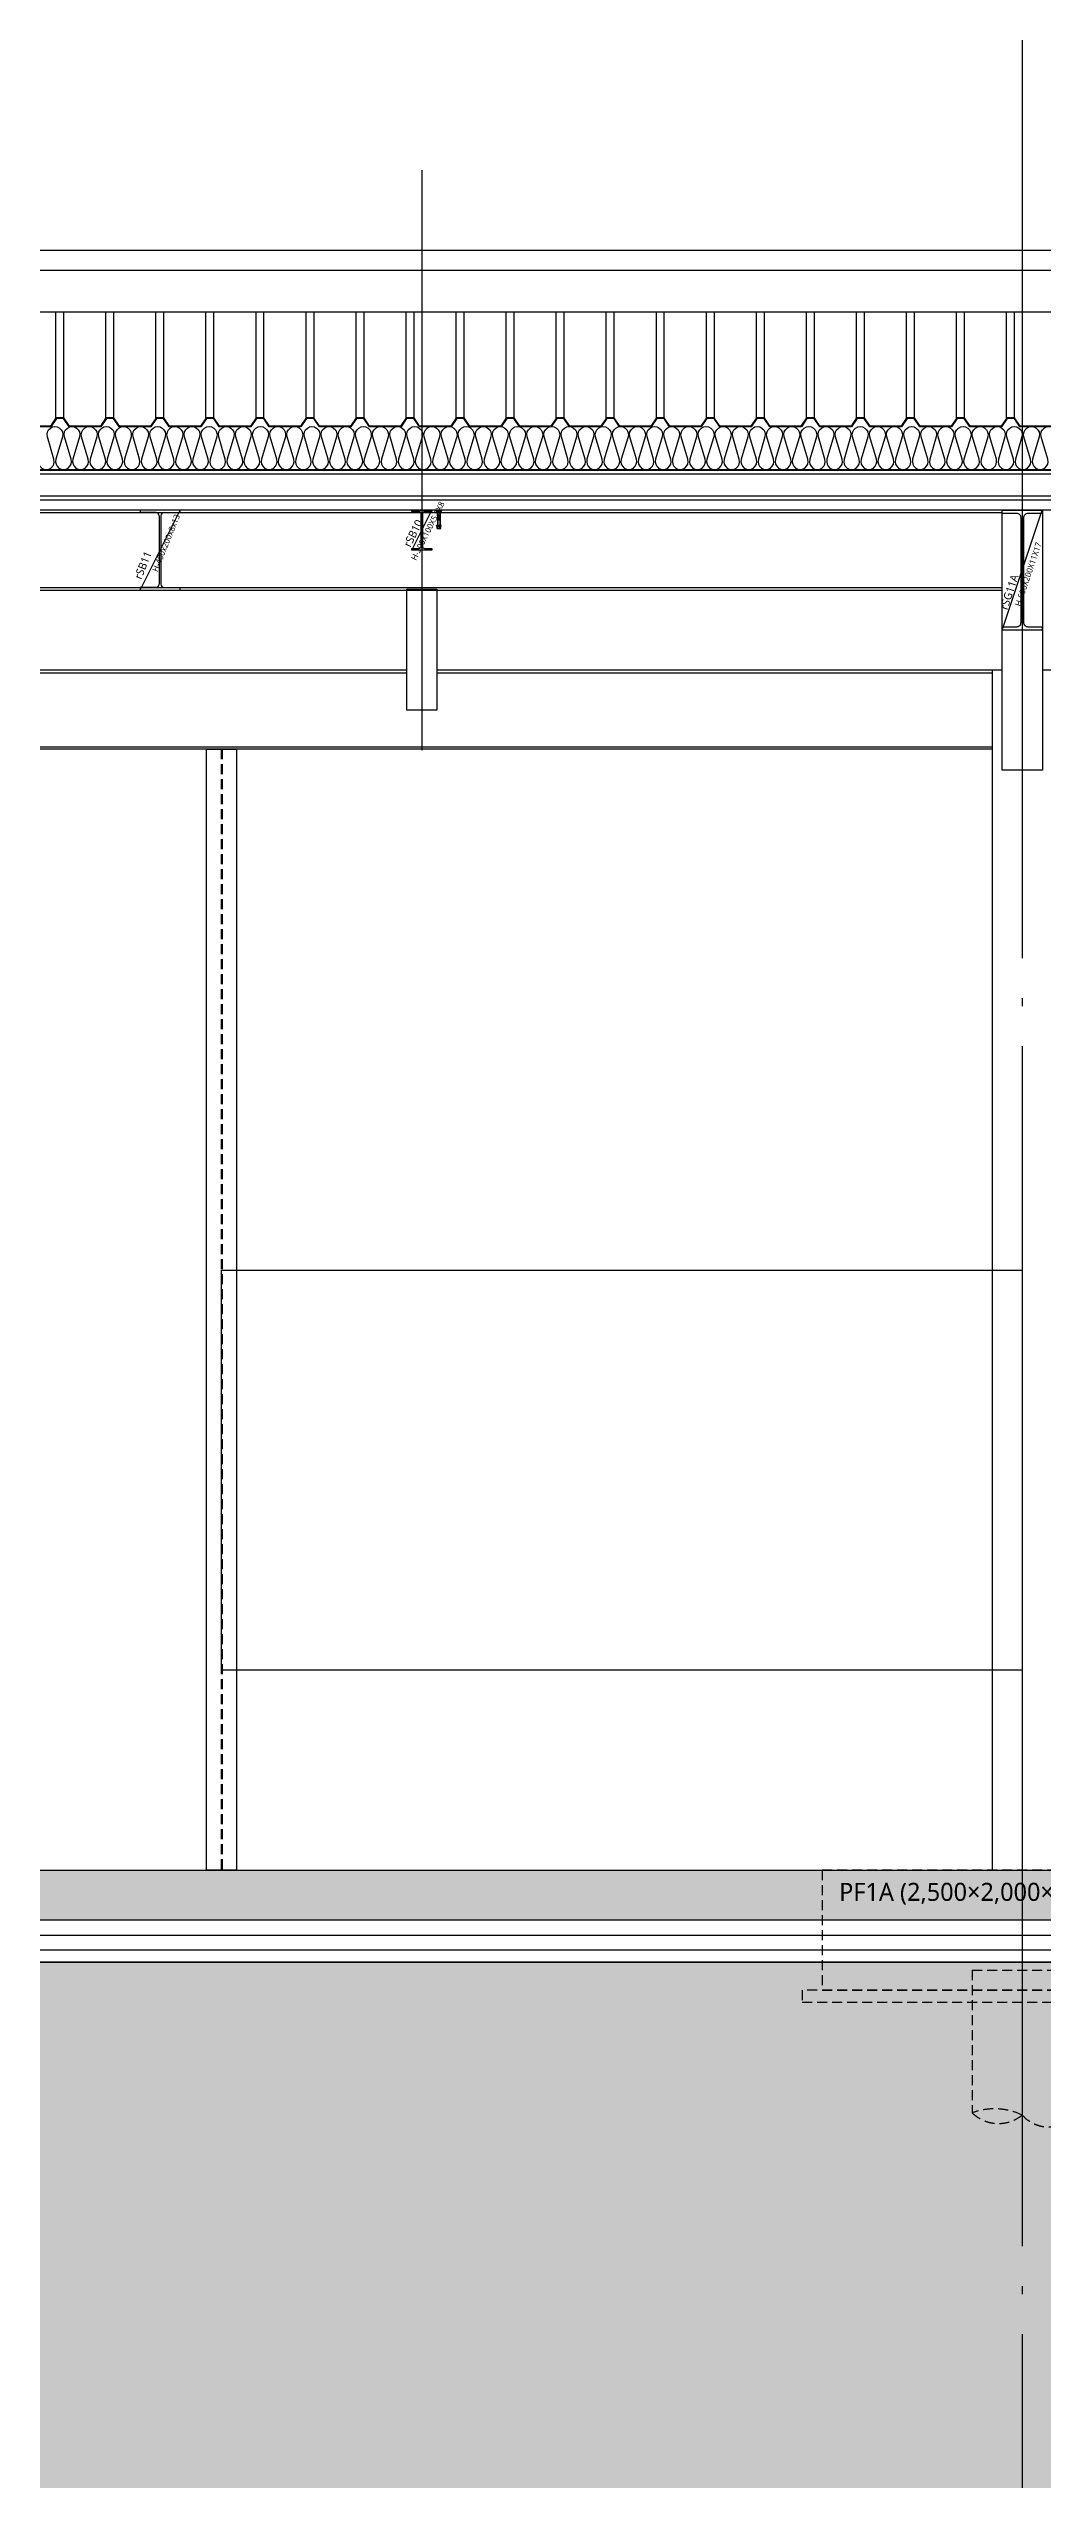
# Model space of a CAD drawing. Header units: millimetres. Extents: x 0 to 672800, y 0 to 118800.
# Drawn here: x 60386 to 65350, y 68949 to 81102 of the extents above; entities that cross this region are included whole.
import ezdxf
from ezdxf.enums import TextEntityAlignment as Align

# ---------------------------------------------------------------- set-up
doc = ezdxf.new("R2010")
doc.units = ezdxf.units.MM
doc.header["$LTSCALE"] = 200
for name, pattern in [('CEN-GAUN', [32.2, 30, -1, 0.2, -1]), ('CONTINOUS', [0]), ('HIDDEN', [0.375, 0.25, -0.125])]:
    doc.linetypes.add(name, pattern=pattern)
doc.layers.get('DEFPOINTS').update_dxf_attribs({"color": 137})
for name, color, linetype in [('0-S-col', 4, 'Continuous'), ('01단열재', 252, 'Continuous'), ('09GIRDER', 2, 'Continuous'), ('0파일', 251, 'HIDDEN'), ('5기초', 5, 'HIDDEN'), ('5기초버림콘크리트', 251, 'HIDDEN'), ('5버림콘크리트', 5, 'CONTINOUS'), ('7', 7, 'Continuous'), ('8', 8, 'Continuous'), ('A-CON', 2, 'Continuous'), ('AA-CEXM-SYST', 13, 'Continuous'), ('CEN', 1, 'CEN-GAUN'), ('ELE-8', 8, 'Continuous'), ('ELE-STL', 252, 'Continuous'), ('HAT-253', 253, 'Continuous'), ('HAT-254', 254, 'Continuous'), ('Insul', 252, 'Continuous'), ('LADDER-6', 6, 'Continuous'), ('PANEL', 6, 'Continuous'), ('S-253', 252, 'Continuous'), ('SEC-PANEL', 6, 'Continuous'), ('SOL-253', 253, 'Continuous')]:
    doc.layers.add(name, color=color, linetype=linetype)
doc.layers.add('Defpoint', color=125, linetype='Continuous', plot=False)
doc.styles.add('스타일1', font='malgun.ttf')
doc.linetypes.add('INSUL50', pattern='A,0.00254,-2.54,[134,ltypeshp.shx,S=6.25,R=0,X=-2.54,Y=0],-19.92,[134,ltypeshp.shx,S=6.25,R=180,X=2.54,Y=0],-2.54', length=25.00254)

# ---------------------------------------------------------------- blocks, each defined once
blk = doc.blocks.new('STUD-A1')
at = {"layer": 'ELE-8'}
for p, q in [((4835, 150), (54635, 150)), ((4835, 0), (54635, 0))]:
    blk.add_line(p, q, dxfattribs=at)
at = {"layer": 'ELE-8', "color": 251}
for p, q in [((4835, 130), (54630, 130)), ((4835, 20), (54630, 20))]:
    blk.add_line(p, q, dxfattribs=at)
blk = doc.blocks.new('PANEL-ES')
at = {"layer": '8'}
for p, q in [((19000, 0), (19000, 529)), ((19039.6, 0), (19039.6, 529)), ((19250, 0), (19250, 529)), ((19289.6, 0), (19289.6, 529)), ((19500, 0), (19500, 529)), ((19539.6, 0), (19539.6, 529)), ((19750, 0), (19750, 529)), ((19789.6, 0), (19789.6, 529)), ((20000, 0), (20000, 529)), ((20039.6, 0), (20039.6, 529)), ((20250, 0), (20250, 529)), ((20289.6, 0), (20289.6, 529)), ((20500, 0), (20500, 529)), ((20539.6, 0), (20539.6, 529)), ((20750, 0), (20750, 529)), ((20789.6, 0), (20789.6, 529)), ((21000, 0), (21000, 529)), ((21039.6, 0), (21039.6, 529)), ((21250, 0), (21250, 529)), ((21289.6, 0), (21289.6, 529)), ((21500, 0), (21500, 529)), ((21539.6, 0), (21539.6, 529)), ((21750, 0), (21750, 529)), ((21789.6, 0), (21789.6, 529)), ((22000, 0), (22000, 529)), ((22039.6, 0), (22039.6, 529)), ((22250, 0), (22250, 529)), ((22289.6, 0), (22289.6, 529)), ((22500, 0), (22500, 529)), ((22539.6, 0), (22539.6, 529)), ((22750, 0), (22750, 529)), ((22789.6, 0), (22789.6, 529)), ((23000, 0), (23000, 529)), ((23039.6, 0), (23039.6, 529)), ((23250, 0), (23250, 529)), ((23289.6, 0), (23289.6, 529)), ((23500, 0), (23500, 529)), ((23539.6, 0), (23539.6, 529)), ((23750, 0), (23750, 529)), ((23789.6, 0), (23789.6, 529))]:
    blk.add_line(p, q, dxfattribs=at)
blk = doc.blocks.new('sefa ws')
at = {"layer": 'Insul'}
blk.add_lwpolyline([(40599, 45001, 1.337394), (40675, 45001), (40642, 45114, -1.337394), (40718, 45114), (40685, 45001, 1.337394), (40761, 45001), (40727, 45114, -1.337394), (40803, 45114), (40770, 45001, 1.337394), (40846, 45001), (40813, 45114, -1.337394), (40889, 45114), (40856, 45001, 1.337394), (40932, 45001), (40899, 45114, -1.337394), (40975, 45114), (40941, 45001, 1.337394), (41017, 45001), (40984, 45114, -1.337394), (41060, 45114), (41027, 45001, 1.337394), (41103, 45001), (41070, 45114, -1.337394), (41146, 45114), (41113, 45001, 1.337394), (41189, 45001), (41155, 45114, -1.337394), (41231, 45114), (41198, 45001, 1.337394), (41274, 45001), (41241, 45114, -1.337394), (41317, 45114), (41284, 45001, 1.337394), (41360, 45001), (41327, 45114, -1.337394), (41403, 45114), (41369, 45001, 1.337394), (41445, 45001), (41412, 45114, -1.337394), (41488, 45114), (41455, 45001, 1.337394), (41531, 45001), (41498, 45114, -1.337394), (41574, 45114), (41541, 45001, 1.337394), (41617, 45001), (41583, 45114, -1.337394), (41659, 45114), (41626, 45001, 1.337394), (41702, 45001), (41669, 45114, -1.337394), (41745, 45114), (41712, 45001, 1.337394), (41788, 45001), (41755, 45114, -1.337394), (41831, 45114), (41797, 45001, 1.337394), (41873, 45001), (41840, 45114, -1.337394), (41916, 45114), (41883, 45001, 1.337394), (41959, 45001), (41926, 45114, -1.337394), (42002, 45114), (41969, 45001, 1.337394), (42045, 45001), (42011, 45114, -1.337394), (42087, 45114), (42054, 45001, 1.337394), (42130, 45001), (42097, 45114, -1.337394), (42173, 45114), (42140, 45001, 1.337394), (42216, 45001), (42183, 45114, -1.337394), (42259, 45114), (42225, 45001, 1.337394), (42301, 45001), (42268, 45114, -1.337394), (42344, 45114), (42311, 45001, 1.337394), (42387, 45001), (42354, 45114, -1.337394), (42430, 45114), (42397, 45001, 1.337394), (42473, 45001), (42439, 45114, -1.337394), (42515, 45114), (42482, 45001, 1.337394), (42558, 45001), (42525, 45114, -1.337394), (42601, 45114), (42568, 45001, 1.337394), (42644, 45001), (42611, 45114, -1.337394), (42687, 45114), (42653, 45001, 1.337394), (42729, 45001), (42696, 45114, -1.337394), (42772, 45114), (42739, 45001, 1.337394), (42815, 45001), (42782, 45114, -1.337394), (42858, 45114), (42825, 45001, 1.337394), (42901, 45001), (42867, 45114, -1.337394), (42943, 45114), (42910, 45001, 1.337394), (42986, 45001), (42953, 45114, -1.337394), (43029, 45114), (42996, 45001, 1.337394), (43072, 45001), (43039, 45114, -1.337394), (43115, 45114), (43081, 45001, 1.337394), (43157, 45001), (43124, 45114, -1.337394), (43200, 45114), (43167, 45001, 1.337394), (43243, 45001), (43210, 45114, -1.337394), (43286, 45114), (43253, 45001, 1.337394), (43329, 45001), (43295, 45114, -1.337394), (43371, 45114), (43338, 45001, 1.337394), (43414, 45001), (43381, 45114, -1.337394), (43457, 45114), (43424, 45001, 1.337394), (43500, 45001), (43467, 45114, -1.337394), (43543, 45114), (43509, 45001, 1.337394), (43585, 45001), (43552, 45114, -1.337394), (43628, 45114), (43595, 45001, 1.337394), (43671, 45001), (43638, 45114, -1.337394), (43714, 45114), (43681, 45001, 1.337394), (43757, 45001), (43723, 45114, -1.337394), (43799, 45114), (43766, 45001, 1.337394), (43842, 45001), (43809, 45114, -1.337394), (43885, 45114), (43852, 45001, 1.337394), (43928, 45001), (43895, 45114, -1.337394), (43971, 45114), (43937, 45001, 1.337394), (44013, 45001), (43980, 45114, -1.337394), (44056, 45114), (44023, 45001, 1.337394), (44099, 45001), (44066, 45114, -1.337394), (44142, 45114), (44109, 45001, 1.337394), (44185, 45001), (44151, 45114, -1.337394), (44227, 45114), (44194, 45001, 1.337394), (44270, 45001), (44237, 45114, -1.337394), (44313, 45114), (44280, 45001, 1.337394), (44356, 45001), (44323, 45114, -1.337394), (44399, 45114), (44365, 45001, 1.337394), (44441, 45001), (44408, 45114, -1.337394), (44484, 45114), (44451, 45001, 1.337394), (44527, 45001), (44494, 45114, -1.337394), (44570, 45114), (44537, 45001, 1.337394), (44613, 45001), (44579, 45114, -1.337394), (44655, 45114), (44622, 45001, 1.337394), (44698, 45001), (44665, 45114, -1.337394), (44741, 45114), (44708, 45001, 1.337394), (44784, 45001), (44751, 45114, -1.337394), (44827, 45114), (44793, 45001, 1.337394), (44869, 45001), (44836, 45114, -1.337394), (44912, 45114), (44879, 45001, 1.337394), (44955, 45001), (44922, 45114, -1.337394), (44998, 45114), (44965, 45001, 1.337394), (45041, 45001), (45007, 45114, -1.337394), (45083, 45114), (45050, 45001, 1.337394), (45126, 45001), (45093, 45114, -1.337394), (45169, 45114), (45136, 45001, 1.337394), (45212, 45001), (45179, 45114, -1.337394), (45255, 45114), (45221, 45001, 1.337394), (45297, 45001), (45264, 45114, -1.337394), (45340, 45114), (45307, 45001, 1.337394), (45383, 45001), (45350, 45114, -1.337394), (45426, 45114), (45393, 45001, 1.337394), (45469, 45001), (45435, 45114, -1.337394), (45511, 45114), (45478, 45001, 1.337394), (45554, 45001), (45521, 45114, -1.337394), (45597, 45114), (45564, 45001, 1.337394), (45640, 45001), (45607, 45114, -1.337394), (45683, 45114)], format="xyb", dxfattribs=at)
at = {"layer": 'SEC-PANEL'}
for p, q in [((21562, 44950), (71213, 44950)), ((21562, 44947), (71213, 44947))]:
    blk.add_line(p, q, dxfattribs=at)
for points in [[(45657, 45167), (45502, 45167), (45474, 45208), (45435, 45208), (45407, 45167), (45252, 45167), (45224, 45208), (45185, 45208), (45157, 45167), (45002, 45167), (44974, 45208), (44935, 45208), (44907, 45167), (44752, 45167), (44724, 45208), (44685, 45208), (44657, 45167), (44502, 45167), (44474, 45208), (44435, 45208), (44407, 45167), (44252, 45167), (44224, 45208), (44185, 45208), (44157, 45167), (44002, 45167), (43974, 45208), (43935, 45208), (43907, 45167), (43752, 45167), (43724, 45208), (43685, 45208), (43657, 45167), (43502, 45167), (43474, 45208), (43435, 45208), (43407, 45167), (43252, 45167), (43224, 45208), (43185, 45208), (43157, 45167), (43002, 45167), (42974, 45208), (42935, 45208), (42907, 45167), (42752, 45167), (42724, 45208), (42685, 45208), (42657, 45167), (42502, 45167), (42474, 45208), (42435, 45208), (42407, 45167), (42252, 45167), (42224, 45208), (42185, 45208), (42157, 45167), (42002, 45167), (41974, 45208), (41935, 45208), (41907, 45167), (41752, 45167), (41724, 45208), (41685, 45208), (41657, 45167), (41502, 45167), (41474, 45208), (41435, 45208), (41407, 45167), (41252, 45167), (41224, 45208), (41185, 45208), (41157, 45167), (41002, 45167), (40974, 45208), (40935, 45208), (40907, 45167), (40752, 45167), (40724, 45208), (40685, 45208), (40657, 45167), (40502, 45167)], [(45659, 45164), (45501, 45164), (45473, 45205), (45437, 45205), (45409, 45164), (45251, 45164), (45223, 45205), (45187, 45205), (45159, 45164), (45001, 45164), (44973, 45205), (44937, 45205), (44909, 45164), (44751, 45164), (44723, 45205), (44687, 45205), (44659, 45164), (44501, 45164), (44473, 45205), (44437, 45205), (44409, 45164), (44251, 45164), (44223, 45205), (44187, 45205), (44159, 45164), (44001, 45164), (43973, 45205), (43937, 45205), (43909, 45164), (43751, 45164), (43723, 45205), (43687, 45205), (43659, 45164), (43501, 45164), (43473, 45205), (43437, 45205), (43409, 45164), (43251, 45164), (43223, 45205), (43187, 45205), (43159, 45164), (43001, 45164), (42973, 45205), (42937, 45205), (42909, 45164), (42751, 45164), (42723, 45205), (42687, 45205), (42659, 45164), (42501, 45164), (42473, 45205), (42437, 45205), (42409, 45164), (42251, 45164), (42223, 45205), (42187, 45205), (42159, 45164), (42001, 45164), (41973, 45205), (41937, 45205), (41909, 45164), (41751, 45164), (41723, 45205), (41687, 45205), (41659, 45164), (41501, 45164), (41473, 45205), (41437, 45205), (41409, 45164), (41251, 45164), (41223, 45205), (41187, 45205), (41159, 45164), (41001, 45164), (40973, 45205), (40937, 45205), (40909, 45164), (40751, 45164), (40723, 45205), (40687, 45205), (40659, 45164), (40501, 45164)]]:
    blk.add_lwpolyline(points, dxfattribs=at)
blk = doc.blocks.new('A$C20FF2A47')
at = {"layer": 'AA-CEXM-SYST', "color": 0}
for p, q in [((23, 15), (0, 15)), ((0, 14), (0, 15)), ((23, 14), (0, 14)), ((3, 10), (1, 9)), ((1, 9), (1, 1)), ((3, 0), (1, 1)), ((2, 13), (11, 12)), ((11, 13), (2, 13)), ((2, 11), (2, 13)), ((2, 11), (11, 10)), ((20, 10), (3, 10)), ((3, 0), (20, 0)), ((4, 10), (6, 9)), ((4, 0), (6, 1)), ((8, 10), (6, 9)), ((6, 1), (6, 9)), ((8, 0), (6, 1)), ((21, 13), (11, 14)), ((11, 12), (11, 14)), ((21, 11), (11, 12)), ((11, 10), (11, 12)), ((21, 11), (11, 11)), ((15, 10), (17, 9)), ((15, 0), (17, 1)), ((18, 10), (17, 9)), ((17, 1), (17, 9)), ((18, 0), (17, 1)), ((20, 10), (22, 9)), ((20, 0), (22, 1)), ((21, 11), (21, 13)), ((22, 1), (22, 9)), ((23, 14), (23, 15))]:
    blk.add_line(p, q, dxfattribs=at)
blk = doc.blocks.new('SG-rSB10')
at = {"layer": '09GIRDER'}
blk.add_lwpolyline([(-50, -200), (-50, -192), (-14, -192, 0.414214), (-3, -181), (-3, -19, 0.414214), (-14, -8), (-50, -8), (-50, 0), (50, 0), (50, -8), (14, -8, 0.414214), (3, -19), (3, -181, 0.414214), (14, -192), (50, -192), (50, -200)], format="xyb", close=True, dxfattribs=at)
at = {"layer": 'DEFPOINTS'}
blk.add_line((-50, -200), (50, 0), dxfattribs=at)
at = {"layer": 'DEFPOINTS', "style": '스타일1'}
for s, height, p in [('H-200X100X5.5X8', 30, (30, -104)), ('rSB10', 40, (-43, -116, 0))]:
    blk.add_text(s, height=height, rotation=63.4349, dxfattribs=at).set_placement(p, align=Align.MIDDLE_CENTER)
blk = doc.blocks.new('WC1-ELE1')
at = {"layer": '0-S-col', "color": 8}
blk.add_lwpolyline([(0, 5604), (150, 5604), (150, 0), (0, 0)], close=True, dxfattribs=at)
at = {"layer": 'HAT-253', "color": 251, "linetype": 'HIDDEN'}
for p, q in [((72, 5604), (72, 0)), ((78, 5604), (78, 0))]:
    blk.add_line(p, q, dxfattribs=at)
blk = doc.blocks.new('SG-rSG11A')
at = {"layer": '09GIRDER', "flags": 128}
blk.add_lwpolyline([(-100, -600), (-100, -583), (-28, -583, 0.414214), (-6, -561), (-6, -39, 0.414214), (-28, -17), (-100, -17), (-100, 0), (100, 0), (100, -17), (28, -17, 0.414214), (6, -39), (6, -561, 0.414214), (28, -583), (100, -583), (100, -600)], format="xyb", close=True, dxfattribs=at)
at = {"layer": 'DEFPOINTS'}
blk.add_line((-100, -600), (100, 0), dxfattribs=at)
at = {"layer": 'DEFPOINTS', "style": '스타일1'}
for s, height, p in [('H-600X200X11X17', 30, (30, -321)), ('rSG11A', 40, (-65, -410, 0))]:
    blk.add_text(s, height=height, rotation=71.5651, dxfattribs=at).set_placement(p, align=Align.MIDDLE_CENTER)
blk = doc.blocks.new('*U463')
for p, q in [((80, 387), (0, 387)), ((96, 371), (96, 29)), ((104, 371), (104, 29)), ((120, 387), (200, 387)), ((80, 13), (0, 13)), ((120, 13), (200, 13))]:
    blk.add_line(p, q)
for points in [[(200, 387), (200, 400), (0, 400), (0, 387)], [(0, 13), (0, 0), (200, 0), (200, 13)]]:
    blk.add_lwpolyline(points)
for centre, start, end in [((80, 371), 0, 90), ((120, 371), 90, 180), ((80, 29), 270, 0), ((120, 29), 180, 270)]:
    blk.add_arc(centre, 16, start, end)
blk = doc.blocks.new('pile(500)-section')
at = {"layer": '0파일'}
for p, q in [((-250, 0), (-250, -714)), ((-250, 0), (250, 0)), ((250, 0), (250, -739))]:
    blk.add_line(p, q, dxfattribs=at)
for points in [[(-250, -714, -0.201908), (0, -725, 0.417045), (250, -739)], [(-250, -714, 0.379922), (0, -725)]]:
    blk.add_lwpolyline(points, format="xyb", dxfattribs=at)
blk = doc.blocks.new('PF1A 2')
at = {"layer": '5기초'}
blk.add_lwpolyline([(43374, 62969), (43374, 62369), (45374, 62369), (45374, 62969)], close=True, dxfattribs=at)
at = {"layer": '5기초버림콘크리트'}
blk.add_lwpolyline([(45374, 62369), (43274, 62369), (43274, 62309), (45474, 62309), (45474, 62369), (45374, 62369)], dxfattribs=at)
at = {"layer": '0파일'}
blk.add_blockref('pile(500)-section', (44374, 62469), dxfattribs=at)
at = {"layer": 'DEFPOINTS', "style": '스타일1'}
blk.add_text('PF1A (2,500×2,000×600)', height=90, dxfattribs=at).set_placement((44114, 62860), align=Align.MIDDLE_CENTER)

msp = doc.modelspace()

# ---------------------------------------------------------------- hatches: boundary and pattern name
at = {"layer": 'HAT-254'}
h = msp.add_hatch(color=256, dxfattribs=at)
h.dxf.hatch_style = 1
h.paths.add_polyline_path([(112850, 71994.9), (112850, 71444.9), (112850, 70294.9), (90950, 70294.9), (90950, 71144.9), (75700, 71144.9), (75700, 71744.9), (47850, 71744.9), (47850, 71994.9), (75950, 71994.9), (75950, 71394.9), (91200, 71394.9), (91200, 70794.9), (111950, 70794.9), (111950, 71994.9)])
at = {"layer": 'SOL-253'}
h = msp.add_hatch(color=256, dxfattribs=at)
h.dxf.hatch_style = 1
h.paths.add_polyline_path([(40950, 71894.9), (40950, 71144.9), (40850, 71144.9), (40850, 71084.9), (41600, 71084.9), (41600, 71144.9), (41500, 71144.9), (41500, 71284.9), (48000, 71284.9), (48000, 71344.9), (47900, 71344.9), (47900, 71534.9), (75550, 71534.9), (75550, 70994.9), (75450, 70994.9), (75450, 70934.9), (90800, 70934.9), (90800, 70144.9), (90700, 70144.9), (90700, 70084.9), (112850, 70084.9), (112850, 70294.9), (112850, 71294.9), (113150, 71294.9), (113150, 71444.9), (123250, 71444.9), (123250, 63994.9), (30250, 63994.9), (30250, 72044.9), (37815, 72044.9), (37815, 71794.9), (37765, 71794.9), (37765, 71544.9), (38065, 71544.9), (38065, 71794.9), (38015, 71794.9), (38015, 71894.9)])

# ---------------------------------------------------------------- linework, layer by layer
at = {"layer": '0-S-col', "color": 8}
msp.add_lwpolyline([(65149.5, 77994.9), (65100, 77994.9), (65100, 71994.9), (65400, 71994.9), (65400, 77994.9), (65350.5, 77994.9)], dxfattribs=at)
at = {"layer": '01단열재', "linetype": 'INSUL50', "ltscale": 0.015}
msp.add_lwpolyline([(41675, 71594.9), (41675, 71419.9), (47825, 71419.9), (47825, 71669.9), (75625, 71669.9), (75625, 71069.9), (90875, 71069.9), (90875, 70219.9), (112850, 70219.9)], dxfattribs=at)
at = {"layer": '5버림콘크리트'}
msp.add_line((74772.8, 71534.9), (48327.5, 71534.9), dxfattribs=at)
for points in [[(75550, 71534.9), (75550, 71594.9), (47900, 71594.9), (47900, 71534.9)], [(47900, 71534.9), (75700, 71534.9)]]:
    msp.add_lwpolyline(points, dxfattribs=at)
at = {"layer": '7'}
msp.add_line((90815, 79784.9), (41350, 79784.9), dxfattribs=at)
at = {"layer": '8'}
for p, q in [((40785, 80094.9), (90885, 80094.9)), ((41395, 79994.9), (90815, 79994.9))]:
    msp.add_line(p, q, dxfattribs=at)
at = {"layer": 'A-CON'}
msp.add_lwpolyline([(112850, 71994.9), (112850, 71444.9), (112850, 71444.9), (112850, 70294.9), (90950, 70294.9), (90950, 71144.9), (75700, 71144.9), (75700, 71744.9), (47850, 71744.9), (47850, 71994.9), (75950, 71994.9), (75950, 71394.9), (91200, 71394.9), (91200, 70794.9), (111950, 70794.9), (111950, 71994.9), (112850, 71994.9)], dxfattribs=at)
at = {"layer": 'AA-CEXM-SYST', "color": 251}
for p, q in [((62322, 78787.2), (62322, 78794.9)), ((62322, 78794.9), (62347.9, 78794.9)), ((62322, 78792.4), (62347.9, 78792.4)), ((62347.9, 78787.2), (62322, 78787.2)), ((62326.5, 78786.5), (62327.5, 78767.5)), ((62343.4, 78786.5), (62326.5, 78786.5)), ((62327.5, 78786.5), (62327.5, 78787.2)), ((62327.5, 78767.5), (62342.4, 78767.5)), ((62327.9, 78767.5), (62327.9, 78717.7)), ((62329.7, 78792.4), (62329.7, 78768.5)), ((62329.7, 78768.5), (62340.1, 78768.5)), ((62329.9, 78767.7), (62329.7, 78768.5)), ((62329.9, 78767.7), (62329.9, 78717.7)), ((62329.9, 78767.2), (62339.9, 78767.7)), ((62329.9, 78767.7), (62339.9, 78767.7)), ((62329.9, 78765.6), (62339.9, 78766)), ((62329.9, 78763.9), (62339.9, 78764.3)), ((62329.9, 78762.2), (62339.9, 78762.7)), ((62329.9, 78760.6), (62339.9, 78761)), ((62329.9, 78758.9), (62339.9, 78759.3)), ((62329.9, 78757.2), (62339.9, 78757.7)), ((62329.9, 78755.6), (62339.9, 78756)), ((62339.9, 78767.7), (62340.1, 78768.5)), ((62339.9, 78767.7), (62339.9, 78717.7)), ((62340.1, 78792.4), (62340.1, 78768.5)), ((62342, 78767.5), (62342, 78717.7)), ((62342.4, 78786.5), (62342.4, 78787.2)), ((62343.4, 78786.5), (62342.4, 78767.5)), ((62347.9, 78787.2), (62347.9, 78794.9)), ((62327.9, 78717.7), (62342, 78717.7)), ((62329.9, 78753.9), (62339.9, 78754.3)), ((62329.9, 78752.2), (62339.9, 78752.7)), ((62329.9, 78751), (62339.9, 78751))]:
    msp.add_line(p, q, dxfattribs=at)
msp.add_circle((62334.9, 78746.8), 2.08, dxfattribs=at)
at = {"layer": 'CEN'}
for p, q in [((65250, 88994.9), (65250, 63994.9)), ((32050, 71994.9), (117250, 71994.9))]:
    msp.add_line(p, q, dxfattribs=at)
at = {"layer": 'Defpoint'}
for p, q in [((62250, 80494.9), (62250, 77594.9)), ((65250, 80494.9), (65250, 77594.9))]:
    msp.add_line(p, q, dxfattribs=at)
at = {"layer": 'DEFPOINTS'}
msp.add_line((60842.4, 78394.9), (61042.4, 78794.9), dxfattribs=at)
msp.add_lwpolyline([(61250, 72994.9), (61250, 74994.9), (65249.7, 74994.9), (65249.7, 72994.9)], close=True, dxfattribs=at)
at = {"layer": 'ELE-STL'}
for p, q in [((91050, 78794.9), (41350, 78794.9)), ((53350.5, 78781.9), (65150, 78781.9)), ((53350.5, 78407.9), (65150, 78407.9)), ((53350.5, 78394.9), (65150, 78394.9)), ((62175, 77994.9), (59325, 77994.9)), ((62175, 77978.9), (59325, 77978.9)), ((65149.5, 77994.9), (62325, 77994.9)), ((65100, 77978.9), (62325, 77978.9)), ((65100, 77609.9), (53400, 77609.9)), ((65100, 77598.9), (53400, 77598.9))]:
    msp.add_line(p, q, dxfattribs=at)
msp.add_lwpolyline([(62175, 78398.9), (62325, 78398.9), (62325, 77794.9), (62175, 77794.9)], close=True, dxfattribs=at)
at = {"layer": 'S-253'}
msp.add_lwpolyline([(65149.5, 78794.9), (65350.5, 78794.9), (65350.5, 77494.9), (65149.5, 77494.9)], close=True, dxfattribs=at)
at = {"layer": 'SOL-253'}
msp.add_lwpolyline([(38015, 71894.9), (40950, 71894.9), (40950, 71144.9), (40850, 71144.9), (40850, 71084.9), (41600, 71084.9), (41600, 71144.9), (41500, 71144.9), (41500, 71284.9), (48000, 71284.9), (48000, 71344.9), (47900, 71344.9), (47900, 71534.9), (75550, 71534.9)], dxfattribs=at)

# ---------------------------------------------------------------- block references
at = {"layer": 'AA-CEXM-SYST', "color": 251}
msp.add_blockref('A$C20FF2A47', (62323.7, 78702.3), dxfattribs=at)
at = {"layer": 'DEFPOINTS'}
msp.add_blockref('*U463', (60842.4, 78394.9), dxfattribs=at)
at = {"layer": 'HAT-253'}
for name, p in [('SG-rSG11A', (65250, 78794.9)), ('WC1-ELE1', (61175, 71994.9))]:
    msp.add_blockref(name, p, dxfattribs=at)
at = {"layer": 'LADDER-6'}
msp.add_blockref('PANEL-ES', (41422, 79255.9), dxfattribs=at)
at = {"layer": 'PANEL', "xscale": -1}
msp.add_blockref('STUD-A1', (95979.7, 78844.9), dxfattribs=at)
at = {"layer": 'S-253'}
for name, p in [('SG-rSB10', (62250, 78794.9)), ('PF1A 2', (20875.6, 9026.2))]:
    msp.add_blockref(name, p, dxfattribs=at)
at = {"layer": 'SEC-PANEL', "color": 0}
msp.add_blockref('sefa ws', (19737.4, 34047.6), dxfattribs=at)

# ---------------------------------------------------------------- texts
at = {"layer": 'DEFPOINTS', "style": '스타일1'}
for s, height, p in [('H-400x200x8x13', 30, (60972.7, 78630.3)), ('rSB11', 40, (60856.8, 78519.5, 0))]:
    msp.add_text(s, height=height, rotation=68.19859, dxfattribs=at).set_placement(p, align=Align.MIDDLE_CENTER)

doc.saveas('drawing.dxf')
